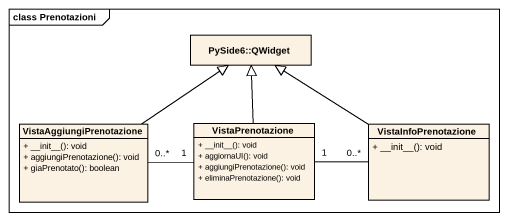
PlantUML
@startuml
mainframe class Prenotazioni
hide circle
hide empty members
skinparam classAttributeIconSize 0
class "PySide6::QWidget" as PySide6_QWidget
class VistaAggiungiPrenotazione {
  + ~__init~__(): void
  + aggiungiPrenotazione(): void
  + giaPrenotato(): boolean
}
class VistaPrenotazione {
  + ~__init~__(): void
  + aggiornaUI(): void
  + aggiungiPrenotazione(): void
  + eliminaPrenotazione(): void
}
class VistaInfoPrenotazione {
  + ~__init~__(): void
}
VistaAggiungiPrenotazione -up-|> PySide6_QWidget
VistaPrenotazione -up-|> PySide6_QWidget
VistaPrenotazione "1" -left- "0..*" VistaAggiungiPrenotazione
VistaPrenotazione "1" -right- "0..*" VistaInfoPrenotazione
VistaInfoPrenotazione -up-|> PySide6_QWidget
@enduml
